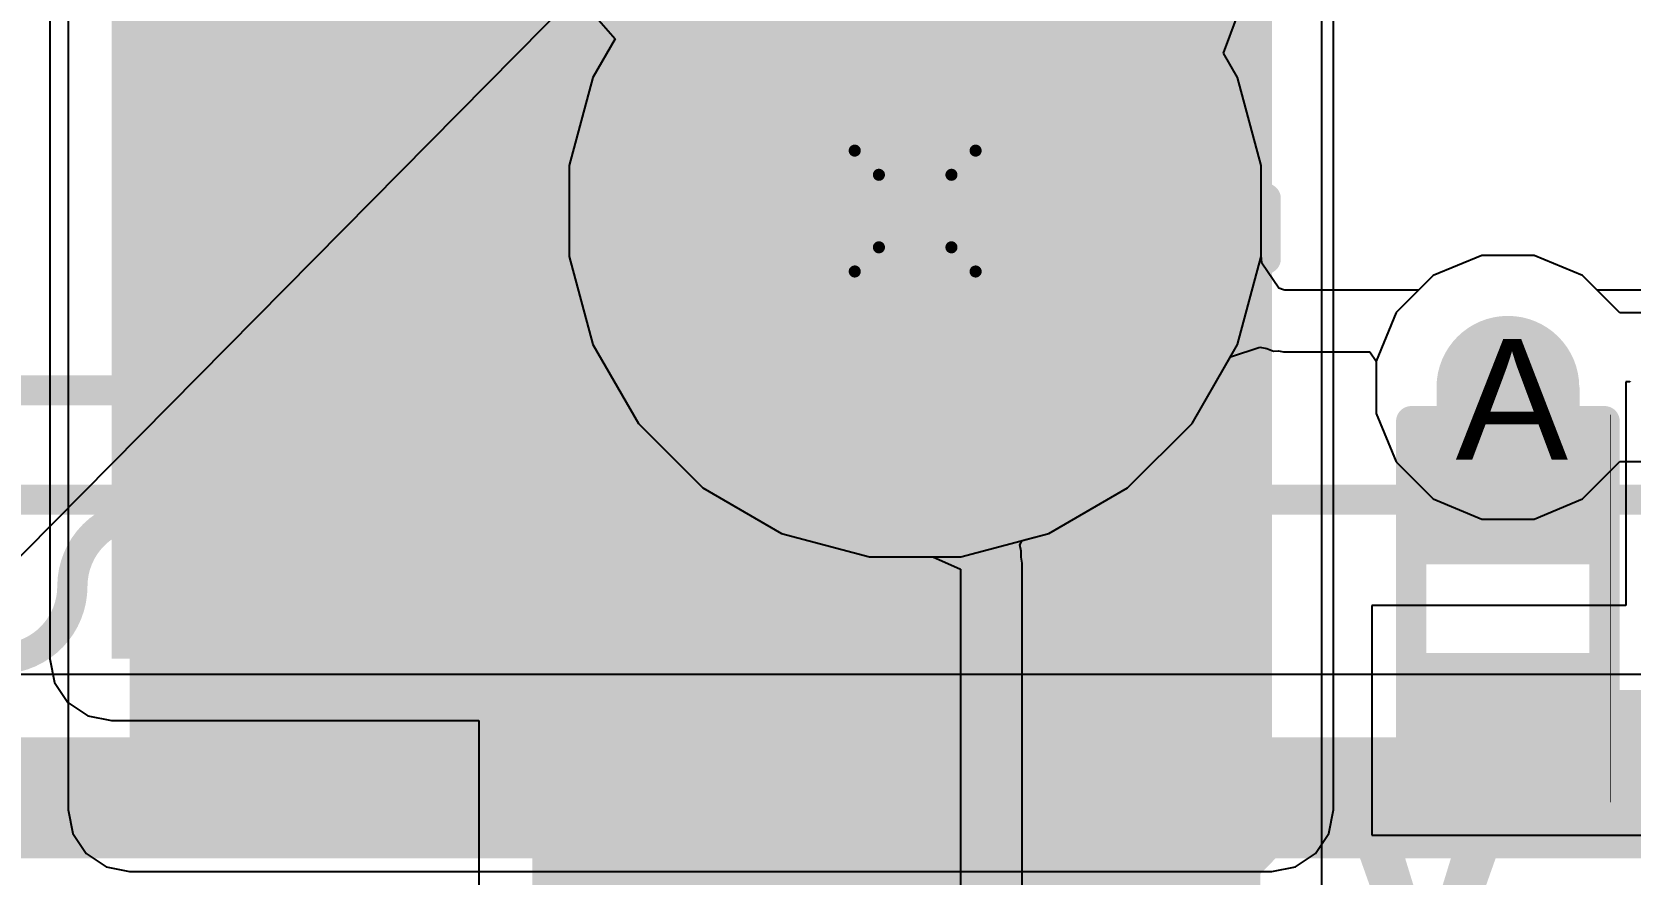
# Model space of a CAD drawing. Header units: inches. Extents: x 0 to 5271, y 0 to 5417.
# Drawn here: x 12.26 to 18.98, y 95.11 to 98.65 of the extents above; entities that cross this region are included whole.
import ezdxf

# ---------------------------------------------------------------- set-up
doc = ezdxf.new("R2010")
doc.units = ezdxf.units.IN
for name, color, linetype in [('Bottom Layer', 5, 'Continuous'), ('Bottom Overlay', 54, 'Continuous'), ('Bottom Paste', 16, 'Continuous'), ('Bottom Solder', 6, 'Continuous'), ('Drill Drawing', 1, 'Continuous'), ('L2_GND1', 16, 'Continuous'), ('L3_SIG1', 76, 'Continuous'), ('L4_PWR', 90, 'Continuous'), ('L5_GND2', 156, 'Continuous'), ('L6_SIG2', 130, 'Continuous'), ('L7_GND3', 216, 'Continuous'), ('Multi-Layer', 9, 'Continuous'), ('Pad Holes', 156, 'Continuous'), ('Top Layer', 1, 'Continuous'), ('Top Overlay', 2, 'Continuous'), ('Top Paste', 8, 'Continuous'), ('Top Solder', 216, 'Continuous'), ('Via Holes', 16, 'Continuous')]:
    doc.layers.add(name, color=color, linetype=linetype)
doc.styles.add('Arial', font='', dxfattribs={"height": 0.2})
doc.styles.add('Arial_Bold', font='', dxfattribs={"height": 0.2})
doc.styles.get('Arial').set_extended_font_data('Arial')
doc.styles.get('Arial_Bold').set_extended_font_data('Arial', bold=True)

# ---------------------------------------------------------------- blocks, each defined once
blk = doc.blocks.new('P____PAK_SO_8_B_128')
at = {"layer": 'Bottom Solder'}
blk.add_line((-0.42142918, 2.18886278), (-5326.46866632, 5267.05547044), dxfattribs=at)
blk = doc.blocks.new('R___0402_B_221')
at = {"layer": 'Bottom Layer'}
for points in [[(-0.24127968, 0.3174695199999999), (-0.24127968, -0.31753048), (-0.69847968, -0.31753048), (-0.69847968, 0.3174695199999999)], [(0.69852032, 0.3174695199999999), (0.69852032, -0.31753048), (0.24132032, -0.31753048), (0.2413203199999999, 0.3174695199999999)]]:
    blk.add_hatch(color=5, dxfattribs=at).paths.add_polyline_path(points)
at = {"layer": 'Bottom Paste'}
for points in [[(-0.24127968, 0.3174695199999999), (-0.24127968, -0.31753048), (-0.69847968, -0.31753048), (-0.69847968, 0.3174695199999999)], [(0.69852032, 0.3174695199999999), (0.69852032, -0.31753048), (0.24132032, -0.31753048), (0.2413203199999999, 0.3174695199999999)]]:
    blk.add_hatch(color=16, dxfattribs=at).paths.add_polyline_path(points)
at = {"layer": 'Bottom Solder'}
for points in [[(-0.18627852, 0.37247068), (-0.1862785199999999, -0.37253164), (-0.7534808399999999, -0.37253164), (-0.7534808399999999, 0.37247068)], [(0.75352148, 0.37247068), (0.75352148, -0.37253164), (0.18631916, -0.37253164), (0.18631916, 0.37247068)]]:
    blk.add_hatch(color=6, dxfattribs=at).paths.add_polyline_path(points)
at = {"layer": 'Bottom Overlay'}
for points in [[(-0.78737968, -0.40643048, 0.127, 0.127, 0), (-0.78737968, 0.40636952, 0.127, 0.127, 0)], [(0.78742032, 0.40636952, 0.127, 0.127, 0), (-0.78737968, 0.40636952, 0.127, 0.127, 0)], [(0.81282032, 0.43176952, 0.0032258, 0.0032258, 0), (-0.8127796799999999, 0.43176952, 0.0032258, 0.0032258, 0)], [(0.78742032, -0.40643048, 0.127, 0.127, 0), (0.78742032, 0.40636952, 0.127, 0.127, 0)], [(0.78742032, -0.40643048, 0.127, 0.127, 0), (-0.78737968, -0.40643048, 0.127, 0.127, 0)]]:
    blk.add_lwpolyline(points, format="xyseb", dxfattribs=at)
for points in [[(-0.81912968, 0.40636952, 0.0635, 0.0635, 1), (-0.75562968, 0.40636952, 0.0635, 0.0635, 1)], [(-0.81912968, 0.40636952, 0.0635, 0.0635, 1), (-0.75562968, 0.40636952, 0.0635, 0.0635, 1)], [(-0.81358486, 0.43176952, 0.0016129, 0.0016129, 1), (-0.8119745, 0.43176952, 0.0016129, 0.0016129, 1)], [(0.75567032, 0.40636952, 0.0635, 0.0635, 1), (0.81917032, 0.40636952, 0.0635, 0.0635, 1)], [(0.75567032, 0.40636952, 0.0635, 0.0635, 1), (0.81917032, 0.40636952, 0.0635, 0.0635, 1)], [(0.81201514, 0.43176952, 0.0016129, 0.0016129, 1), (0.8136254999999999, 0.43176952, 0.0016129, 0.0016129, 1)], [(-0.81912968, -0.40643048, 0.0635, 0.0635, 1), (-0.75562968, -0.40643048, 0.0635, 0.0635, 1)], [(-0.81912968, -0.40643048, 0.0635, 0.0635, 1), (-0.75562968, -0.40643048, 0.0635, 0.0635, 1)], [(0.75567032, -0.40643048, 0.0635, 0.0635, 1), (0.81917032, -0.40643048, 0.0635, 0.0635, 1)], [(0.75567032, -0.40643048, 0.0635, 0.0635, 1), (0.81917032, -0.40643048, 0.0635, 0.0635, 1)]]:
    blk.add_lwpolyline(points, format="xyseb", close=True, dxfattribs=at)
blk = doc.blocks.new('T____________0_5___409')
at = {"layer": 'Top Layer'}
blk.add_hatch(color=1, dxfattribs=at).paths.add_polyline_path([(0.249964575, 0.4999570899999999), (-0.250035695, 0.4999570899999999), (-0.50003583, 0.249956955), (-0.50003583, -0.250043315), (-0.250035695, -0.50004345), (0.249964575, -0.50004345), (0.49996471, -0.250043315), (0.49996471, 0.249956955)])
at = {"layer": 'Top Paste'}
blk.add_hatch(color=8, dxfattribs=at).paths.add_polyline_path([(0.249964575, 0.4999570899999999), (-0.250035695, 0.4999570899999999), (-0.50003583, 0.249956955), (-0.50003583, -0.250043315), (-0.250035695, -0.50004345), (0.249964575, -0.50004345), (0.49996471, -0.250043315), (0.49996471, 0.249956955)])
at = {"layer": 'Top Solder'}
blk.add_hatch(color=216, dxfattribs=at).paths.add_polyline_path([(0.300764575, 0.6015570899999999), (-0.300835695, 0.6015570899999999), (-0.60163583, 0.3007569549999999), (-0.60163583, -0.300843315), (-0.300835695, -0.60164345), (0.300764575, -0.60164345), (0.60156471, -0.300843315), (0.60156471, 0.3007569549999999)])
at = {"layer": 'Top Overlay'}
for points in [[(-0.33551876, 0.67945762, 0.127, 0.127, 0), (-0.6818731599999999, 0.3331540199999999, 0.127, 0.127, 0)], [(0.33646364, 0.67945762, 0.127, 0.127, 0), (-0.33551876, 0.67945762, 0.127, 0.127, 0)], [(0.68363084, 0.33234122, 0.127, 0.127, 0), (0.33646364, 0.67945762, 0.127, 0.127, 0)], [(-0.6818731599999999, 0.3331540199999999, 0.127, 0.127, 0), (-0.6818731599999999, -0.33415478, 0.127, 0.127, 0)], [(0.68363084, 0.33234122, 0.127, 0.127, 0), (0.68363084, -0.3298367799999999, 0.127, 0.127, 0)], [(0.68363084, -0.3298367799999999, 0.127, 0.127, 0), (0.3348380399999999, -0.67862958, 0.127, 0.127, 0)], [(-0.33739836, -0.67862958, 0.127, 0.127, 0), (-0.6818731599999999, -0.33415478, 0.127, 0.127, 0)], [(0.3348380399999999, -0.67862958, 0.127, 0.127, 0), (-0.33739836, -0.67862958, 0.127, 0.127, 0)]]:
    blk.add_lwpolyline(points, format="xyseb", dxfattribs=at)
for points in [[(-0.36726876, 0.67945762, 0.0635, 0.0635, 1), (-0.30376876, 0.67945762, 0.0635, 0.0635, 1)], [(-0.36726876, 0.67945762, 0.0635, 0.0635, 1), (-0.30376876, 0.67945762, 0.0635, 0.0635, 1)], [(0.30471364, 0.67945762, 0.0635, 0.0635, 1), (0.36821364, 0.67945762, 0.0635, 0.0635, 1)], [(0.30471364, 0.67945762, 0.0635, 0.0635, 1), (0.36821364, 0.67945762, 0.0635, 0.0635, 1)], [(-0.7136231599999999, 0.3331540199999999, 0.0635, 0.0635, 1), (-0.65012316, 0.3331540199999999, 0.0635, 0.0635, 1)], [(-0.7136231599999999, 0.3331540199999999, 0.0635, 0.0635, 1), (-0.65012316, 0.3331540199999999, 0.0635, 0.0635, 1)], [(0.6518808399999999, 0.33234122, 0.0635, 0.0635, 1), (0.71538084, 0.33234122, 0.0635, 0.0635, 1)], [(0.6518808399999999, 0.33234122, 0.0635, 0.0635, 1), (0.71538084, 0.33234122, 0.0635, 0.0635, 1)], [(0.6518808399999999, -0.3298367799999999, 0.0635, 0.0635, 1), (0.71538084, -0.3298367799999999, 0.0635, 0.0635, 1)], [(0.6518808399999999, -0.3298367799999999, 0.0635, 0.0635, 1), (0.71538084, -0.3298367799999999, 0.0635, 0.0635, 1)], [(-0.7136231599999999, -0.33415478, 0.0635, 0.0635, 1), (-0.65012316, -0.33415478, 0.0635, 0.0635, 1)], [(-0.7136231599999999, -0.33415478, 0.0635, 0.0635, 1), (-0.65012316, -0.33415478, 0.0635, 0.0635, 1)], [(-0.36914836, -0.67862958, 0.0635, 0.0635, 1), (-0.30564836, -0.67862958, 0.0635, 0.0635, 1)], [(-0.36914836, -0.67862958, 0.0635, 0.0635, 1), (-0.30564836, -0.67862958, 0.0635, 0.0635, 1)], [(0.30308804, -0.67862958, 0.0635, 0.0635, 1), (0.36658804, -0.67862958, 0.0635, 0.0635, 1)], [(0.30308804, -0.67862958, 0.0635, 0.0635, 1), (0.36658804, -0.67862958, 0.0635, 0.0635, 1)]]:
    blk.add_lwpolyline(points, format="xyseb", close=True, dxfattribs=at)
blk = doc.blocks.new('DC_053D_25A_527')
at = {"layer": 'Bottom Layer'}
h = blk.add_hatch(color=5, dxfattribs=at)
edge = h.paths.add_edge_path()
edge.add_arc((-6.095999999999999e-05, -4.6250352), 1.20000014, 0, 360)
at = {"layer": 'Bottom Solder'}
h = blk.add_hatch(color=6, dxfattribs=at)
edge = h.paths.add_edge_path()
edge.add_arc((-6.095999999999999e-05, -4.6250352), 1.25000004, 0, 360)
at = {"layer": 'L2_GND1'}
h = blk.add_hatch(color=16, dxfattribs=at)
edge = h.paths.add_edge_path()
edge.add_arc((-6.095999999999999e-05, -4.6250352), 1.20000014, 0, 360)
at = {"layer": 'L3_SIG1'}
h = blk.add_hatch(color=76, dxfattribs=at)
edge = h.paths.add_edge_path()
edge.add_arc((-6.095999999999999e-05, -4.6250352), 1.20000014, 0, 360)
at = {"layer": 'L4_PWR'}
h = blk.add_hatch(color=90, dxfattribs=at)
edge = h.paths.add_edge_path()
edge.add_arc((-6.095999999999999e-05, -4.6250352), 1.20000014, 0, 360)
at = {"layer": 'L5_GND2'}
h = blk.add_hatch(color=156, dxfattribs=at)
edge = h.paths.add_edge_path()
edge.add_arc((-6.095999999999999e-05, -4.6250352), 1.20000014, 0, 360)
at = {"layer": 'L6_SIG2'}
h = blk.add_hatch(color=130, dxfattribs=at)
edge = h.paths.add_edge_path()
edge.add_arc((-6.095999999999999e-05, -4.6250352), 1.20000014, 0, 360)
at = {"layer": 'L7_GND3'}
h = blk.add_hatch(color=216, dxfattribs=at)
edge = h.paths.add_edge_path()
edge.add_arc((-6.095999999999999e-05, -4.6250352), 1.20000014, 0, 360)
at = {"layer": 'Multi-Layer'}
h = blk.add_hatch(color=9, dxfattribs=at)
edge = h.paths.add_edge_path()
edge.add_arc((-6.095999999999999e-05, -4.6250352), 1.20000014, 0, 360)
at = {"layer": 'Pad Holes'}
h = blk.add_hatch(color=7, dxfattribs=at)
edge = h.paths.add_edge_path()
edge.add_arc((-6.095999999999999e-05, -4.6250352), 0.6999985999999999, 0, 360)
at = {"layer": 'Top Layer'}
h = blk.add_hatch(color=1, dxfattribs=at)
edge = h.paths.add_edge_path()
edge.add_arc((-6.095999999999999e-05, -4.6250352), 1.20000014, 0, 360)
at = {"layer": 'Top Solder'}
h = blk.add_hatch(color=216, dxfattribs=at)
edge = h.paths.add_edge_path()
edge.add_arc((-6.095999999999999e-05, -4.6250352), 1.25000004, 0, 360)
at = {"layer": 'Top Overlay'}
for points in [[(-1.47326096, -4.724399999999999, 0.127, 0.127, 0), (-1.47326096, -4.4704, 0.127, 0.127, 0)], [(-1.47326096, -4.4704, 0.127, 0.127, 0), (-1.34626096, -4.597399999999999, 0.127, 0.127, 0)], [(-1.47326096, -4.724399999999999, 0.127, 0.127, 0), (-1.34626096, -4.597399999999999, 0.127, 0.127, 0)], [(1.34613904, -4.699, 0.127, 0.127, 0), (1.47313904, -4.571999999999999, 0.127, 0.127, 0)], [(1.47313904, -4.826, 0.127, 0.127, 0), (1.47313904, -4.571999999999999, 0.127, 0.127, 0)], [(1.34613904, -4.699, 0.127, 0.127, 0), (1.47313904, -4.826, 0.127, 0.127, 0)], [(-5.28326096, -5.8380376, 0.127, 0.127, 0), (-6.095999999999999e-05, -5.8380376, 0.127, 0.127, 0)], [(-6.095999999999999e-05, -5.8380376, 0.127, 0.127, 0), (5.28313904, -5.8380376, 0.127, 0.127, 0)]]:
    blk.add_lwpolyline(points, format="xyseb", dxfattribs=at)
for points in [[(-1.50501096, -4.4704, 0.0635, 0.0635, 1), (-1.44151096, -4.4704, 0.0635, 0.0635, 1)], [(-1.50501096, -4.4704, 0.0635, 0.0635, 1), (-1.44151096, -4.4704, 0.0635, 0.0635, 1)], [(-1.37801096, -4.597399999999999, 0.0635, 0.0635, 1), (-1.31451096, -4.597399999999999, 0.0635, 0.0635, 1)], [(-1.37801096, -4.597399999999999, 0.0635, 0.0635, 1), (-1.31451096, -4.597399999999999, 0.0635, 0.0635, 1)], [(1.44138904, -4.571999999999999, 0.0635, 0.0635, 1), (1.50488904, -4.571999999999999, 0.0635, 0.0635, 1)], [(1.44138904, -4.571999999999999, 0.0635, 0.0635, 1), (1.50488904, -4.571999999999999, 0.0635, 0.0635, 1)], [(-1.50501096, -4.724399999999999, 0.0635, 0.0635, 1), (-1.44151096, -4.724399999999999, 0.0635, 0.0635, 1)], [(-1.50501096, -4.724399999999999, 0.0635, 0.0635, 1), (-1.44151096, -4.724399999999999, 0.0635, 0.0635, 1)], [(1.31438904, -4.699, 0.0635, 0.0635, 1), (1.37788904, -4.699, 0.0635, 0.0635, 1)], [(1.31438904, -4.699, 0.0635, 0.0635, 1), (1.37788904, -4.699, 0.0635, 0.0635, 1)], [(1.44138904, -4.826, 0.0635, 0.0635, 1), (1.50488904, -4.826, 0.0635, 0.0635, 1)], [(1.44138904, -4.826, 0.0635, 0.0635, 1), (1.50488904, -4.826, 0.0635, 0.0635, 1)], [(-0.03181096, -5.8380376, 0.0635, 0.0635, 1), (0.03168903999999999, -5.8380376, 0.0635, 0.0635, 1)], [(-0.03181096, -5.8380376, 0.0635, 0.0635, 1), (0.03168903999999999, -5.8380376, 0.0635, 0.0635, 1)]]:
    blk.add_lwpolyline(points, format="xyseb", close=True, dxfattribs=at)
blk = doc.blocks.new('F____1206__3216_M_______B_536')
at = {"layer": 'Bottom Layer'}
for points in [[(-2.05799817, 0.91000453), (-0.9979977499999999, 0.91000453), (-0.9979977499999999, -0.9099943699999999), (-2.05799817, -0.9099943699999999)], [(0.99802823, 0.91000453), (2.05802865, 0.91000453), (2.05802865, -0.9099943699999999), (0.99802823, -0.9099943699999999)]]:
    blk.add_hatch(color=5, dxfattribs=at).paths.add_polyline_path(points)
at = {"layer": 'Bottom Paste'}
for points in [[(-2.05799817, 0.91000453), (-0.9979977499999999, 0.91000453), (-0.9979977499999999, -0.9099943699999999), (-2.05799817, -0.9099943699999999)], [(0.99802823, 0.91000453), (2.05802865, 0.91000453), (2.05802865, -0.9099943699999999), (0.99802823, -0.9099943699999999)]]:
    blk.add_hatch(color=16, dxfattribs=at).paths.add_polyline_path(points)
at = {"layer": 'Bottom Solder'}
for points in [[(-2.15959817, 1.01160453), (-0.89639775, 1.01160453), (-0.89639775, -1.01159437), (-2.15959817, -1.01159437)], [(0.89642823, 1.01160453), (2.15962865, 1.01160453), (2.15962865, -1.01159437), (0.89642823, -1.01159437)]]:
    blk.add_hatch(color=6, dxfattribs=at).paths.add_polyline_path(points)
at = {"layer": 'Bottom Overlay'}
for points in [[(-0.67999356, 0.84917788, 0.127, 0.127, 0), (0.6800240399999999, 0.84917788, 0.127, 0.127, 0)], [(0, 0.0254, 0.127, 0.127, -0.9999999999999999), (0.6096, 0.0254, 0.127, 0.127, 0)], [(0, 0.0254, 0.127, 0.127, -0.9623308438162594), (-0.6087033799999999, 0.00202184, 0.127, 0.127, 0)], [(-0.67999356, -0.84921852, 0.127, 0.127, 0), (0.6800240399999999, -0.84921852, 0.127, 0.127, 0)]]:
    blk.add_lwpolyline(points, format="xyseb", dxfattribs=at)
for points in [[(-0.7117435599999999, 0.84917788, 0.0635, 0.0635, 1), (-0.6482435599999999, 0.84917788, 0.0635, 0.0635, 1)], [(0.64827404, 0.84917788, 0.0635, 0.0635, 1), (0.71177404, 0.84917788, 0.0635, 0.0635, 1)], [(-0.03175, 0.0254, 0.0635, 0.0635, 1), (0.03175, 0.0254, 0.0635, 0.0635, 1)], [(-0.03175, 0.0254, 0.0635, 0.0635, 1), (0.03175, 0.0254, 0.0635, 0.0635, 1)], [(0.57785, 0.0254, 0.0635, 0.0635, 1), (0.64135, 0.0254, 0.0635, 0.0635, 1)], [(-0.64045338, 0.00202184, 0.0635, 0.0635, 1), (-0.57695338, 0.00202184, 0.0635, 0.0635, 1)], [(-0.7117435599999999, -0.84921852, 0.0635, 0.0635, 1), (-0.6482435599999999, -0.84921852, 0.0635, 0.0635, 1)], [(0.64827404, -0.84921852, 0.0635, 0.0635, 1), (0.71177404, -0.84921852, 0.0635, 0.0635, 1)]]:
    blk.add_lwpolyline(points, format="xyseb", close=True, dxfattribs=at)

msp = doc.modelspace()

# ---------------------------------------------------------------- hatches: boundary and pattern name
at = {"layer": 'Bottom Layer'}
for points in [[(12.6746, 95.37700507999999), (17.47519492, 95.37700507999999), (17.47519492, 102.1588), (12.6746, 102.1588)], [(18.16704012, 96.47738387999999), (18.76810572, 96.47738387999999), (18.76810572, 97.15337947999998), (18.16704012, 97.15337947999998)]]:
    msp.add_hatch(color=5, dxfattribs=at).paths.add_polyline_path(points)
h = msp.add_hatch(color=5, dxfattribs=at)
edge = h.paths.add_edge_path()
edge.add_arc((18.46706492, 97.15337947999998), 0.2999994, 0, 360)
at = {"layer": 'L2_GND1'}
h = msp.add_hatch(color=16, dxfattribs=at)
edge = h.paths.add_edge_path()
edge.add_arc((18.46706492, 97.15337947999998), 0.2999994, 0, 360)
at = {"layer": 'L3_SIG1'}
h = msp.add_hatch(color=76, dxfattribs=at)
edge = h.paths.add_edge_path()
edge.add_arc((18.46706492, 97.15337947999998), 0.2999994, 0, 360)
at = {"layer": 'L4_PWR'}
h = msp.add_hatch(color=90, dxfattribs=at)
edge = h.paths.add_edge_path()
edge.add_arc((18.46706492, 97.15337947999998), 0.2999994, 0, 360)
at = {"layer": 'L5_GND2'}
h = msp.add_hatch(color=156, dxfattribs=at)
edge = h.paths.add_edge_path()
edge.add_arc((18.46706492, 97.15337947999998), 0.2999994, 0, 360)
at = {"layer": 'L6_SIG2'}
h = msp.add_hatch(color=130, dxfattribs=at)
edge = h.paths.add_edge_path()
edge.add_arc((18.46706492, 97.15337947999998), 0.2999994, 0, 360)
at = {"layer": 'L7_GND3'}
h = msp.add_hatch(color=216, dxfattribs=at)
edge = h.paths.add_edge_path()
edge.add_arc((18.46706492, 97.15337947999998), 0.2999994, 0, 360)
at = {"layer": 'Top Layer'}
for points in [[(12.5984, 96.01199999999999), (17.42596972, 96.01199999999999), (17.42596972, 102.1588), (12.5984, 102.1588)], [(14.40179492, 94.31020508), (17.42596972, 94.31020508), (17.42596972, 101.8032), (14.40179492, 101.8032)]]:
    msp.add_hatch(color=1, dxfattribs=at).paths.add_polyline_path(points)
h = msp.add_hatch(color=1, dxfattribs=at)
edge = h.paths.add_edge_path()
edge.add_arc((18.46706492, 97.15337947999998), 0.2999994, 0, 360)
at = {"layer": 'Via Holes'}
h = msp.add_hatch(color=7, dxfattribs=at)
edge = h.paths.add_edge_path()
edge.add_arc((18.46706492, 97.15337947999998), 0.1499997, 0, 360)

# ---------------------------------------------------------------- linework, layer by layer
at = {"layer": 'Bottom Layer'}
for p, q in [((12.41562414, 102.1588), (12.41562414, 95.37700507999999)), ((17.73417078, 95.37700507999999), (17.73417078, 102.1588)), ((18.98010174, 97.17588388), (18.96312692, 97.17588388)), ((18.96312692, 97.17588388), (18.96312692, 96.23608388)), ((18.98062752, 97.17852294), (18.98010174, 97.17588388)), ((18.96312692, 96.23608388), (17.89556492, 96.23608388)), ((17.89556492, 96.23608388), (17.89556492, 95.27088388)), ((12.41562414, 95.37700507999999), (12.43533708, 95.27789935999999)), ((17.71445784, 95.27789935999999), (17.73417078, 95.37700507999999)), ((12.43533708, 95.27789935999999), (12.49147616, 95.19388124)), ((17.65831876, 95.19388124), (17.71445784, 95.27789935999999)), ((17.89556492, 95.27088388), (19.5567554, 95.27088388)), ((12.49147616, 95.19388124), (12.57549428, 95.13774216)), ((17.57430064, 95.13774216), (17.65831876, 95.19388124)), ((12.57549428, 95.13774216), (12.6746, 95.11802922)), ((12.6746, 95.11802922), (17.47519492, 95.11802922)), ((17.47519492, 95.11802922), (17.57430064, 95.13774216))]:
    msp.add_line(p, q, dxfattribs=at)
for points in [[(15.61398452, 97.53199187999999, 0.508, 0.508, 0), (15.97598532, 97.89399268, 0.508, 0.508, 0)], [(13.96191772, 96.67138908, 0.508, 0.508, 0), (14.82246972, 97.53199187999999, 0.508, 0.508, 0)], [(14.82246972, 97.53199187999999, 0.508, 0.508, 0), (15.61398452, 97.53199187999999, 0.508, 0.508, 0)], [(13.96191772, 96.29140507999999, 0.508, 0.508, 0), (13.96191772, 96.67138908, 0.508, 0.508, 0)], [(18.46706492, 95.75348388, 0.254, 0.254, 0), (19.62352692, 95.75348388, 0.254, 0.254, 0)]]:
    msp.add_lwpolyline(points, format="xyseb", dxfattribs=at)
for points in [[(15.84898532, 97.89399268, 0.254, 0.254, 1), (16.10298532, 97.89399268, 0.254, 0.254, 1)], [(14.69546972, 97.53199187999999, 0.254, 0.254, 1), (14.94946972, 97.53199187999999, 0.254, 0.254, 1)], [(14.69546972, 97.53199187999999, 0.254, 0.254, 1), (14.94946972, 97.53199187999999, 0.254, 0.254, 1)], [(15.48698452, 97.53199187999999, 0.254, 0.254, 1), (15.74098452, 97.53199187999999, 0.254, 0.254, 1)], [(15.48698452, 97.53199187999999, 0.254, 0.254, 1), (15.74098452, 97.53199187999999, 0.254, 0.254, 1)], [(13.83491772, 96.67138908, 0.254, 0.254, 1), (14.08891772, 96.67138908, 0.254, 0.254, 1)], [(13.83491772, 96.67138908, 0.254, 0.254, 1), (14.08891772, 96.67138908, 0.254, 0.254, 1)], [(13.83491772, 96.29140507999999, 0.254, 0.254, 1), (14.08891772, 96.29140507999999, 0.254, 0.254, 1)], [(18.40356492, 95.75348388, 0.127, 0.127, 1), (18.53056492, 95.75348388, 0.127, 0.127, 1)]]:
    msp.add_lwpolyline(points, format="xyseb", close=True, dxfattribs=at)
at = {"layer": 'Drill Drawing'}
for points in [[(15.72198532, 98.14799267999999, 0.0508, 0.0508, 0), (16.22998532, 98.14799267999999, 0.0508, 0.0508, 0)], [(15.72198532, 97.63999267999999, 0.0508, 0.0508, 0), (15.72198532, 98.14799267999999, 0.0508, 0.0508, 0)], [(16.22998532, 97.63999267999999, 0.0508, 0.0508, 0), (16.22998532, 98.14799267999999, 0.0508, 0.0508, 0)], [(15.82358532, 98.04639268, 0.0508, 0.0508, 0), (16.12838532, 98.04639268, 0.0508, 0.0508, 0)], [(15.82358532, 97.74159267999998, 0.0508, 0.0508, 0), (15.82358532, 98.04639268, 0.0508, 0.0508, 0)], [(16.12838532, 97.74159267999998, 0.0508, 0.0508, 0), (16.12838532, 98.04639268, 0.0508, 0.0508, 0)], [(15.82358532, 97.74159267999998, 0.0508, 0.0508, 0), (16.12838532, 97.74159267999998, 0.0508, 0.0508, 0)], [(15.72198532, 97.63999267999999, 0.0508, 0.0508, 0), (16.22998532, 97.63999267999999, 0.0508, 0.0508, 0)]]:
    msp.add_lwpolyline(points, format="xyseb", dxfattribs=at)
for points in [[(15.70928532, 98.14799267999999, 0.0254, 0.0254, 1), (15.73468532, 98.14799267999999, 0.0254, 0.0254, 1)], [(15.70928532, 98.14799267999999, 0.0254, 0.0254, 1), (15.73468532, 98.14799267999999, 0.0254, 0.0254, 1)], [(16.21728532, 98.14799267999999, 0.0254, 0.0254, 1), (16.24268532, 98.14799267999999, 0.0254, 0.0254, 1)], [(16.21728532, 98.14799267999999, 0.0254, 0.0254, 1), (16.24268532, 98.14799267999999, 0.0254, 0.0254, 1)], [(15.81088532, 98.04639268, 0.0254, 0.0254, 1), (15.83628532, 98.04639268, 0.0254, 0.0254, 1)], [(15.81088532, 98.04639268, 0.0254, 0.0254, 1), (15.83628532, 98.04639268, 0.0254, 0.0254, 1)], [(16.11568532, 98.04639268, 0.0254, 0.0254, 1), (16.14108532, 98.04639268, 0.0254, 0.0254, 1)], [(16.11568532, 98.04639268, 0.0254, 0.0254, 1), (16.14108532, 98.04639268, 0.0254, 0.0254, 1)], [(15.81088532, 97.74159267999998, 0.0254, 0.0254, 1), (15.83628532, 97.74159267999998, 0.0254, 0.0254, 1)], [(15.81088532, 97.74159267999998, 0.0254, 0.0254, 1), (15.83628532, 97.74159267999998, 0.0254, 0.0254, 1)], [(16.11568532, 97.74159267999998, 0.0254, 0.0254, 1), (16.14108532, 97.74159267999998, 0.0254, 0.0254, 1)], [(16.11568532, 97.74159267999998, 0.0254, 0.0254, 1), (16.14108532, 97.74159267999998, 0.0254, 0.0254, 1)], [(15.70928532, 97.63999267999999, 0.0254, 0.0254, 1), (15.73468532, 97.63999267999999, 0.0254, 0.0254, 1)], [(15.70928532, 97.63999267999999, 0.0254, 0.0254, 1), (15.73468532, 97.63999267999999, 0.0254, 0.0254, 1)], [(16.21728532, 97.63999267999999, 0.0254, 0.0254, 1), (16.24268532, 97.63999267999999, 0.0254, 0.0254, 1)], [(16.21728532, 97.63999267999999, 0.0254, 0.0254, 1), (16.24268532, 97.63999267999999, 0.0254, 0.0254, 1)]]:
    msp.add_lwpolyline(points, format="xyseb", close=True, dxfattribs=at)
at = {"layer": 'L2_GND1'}
for p, q in [((14.62685162, 98.71922597999999), (14.71528172, 98.61839051999999)), ((17.27162154, 98.55788771999998), (17.3293913, 98.71182696)), ((14.71528172, 98.61839051999999), (14.62107312, 98.45521584)), ((17.33089752, 98.45521584), (17.27162154, 98.55788771999998)), ((14.62107312, 98.45521584), (14.52198518, 98.08541469999999)), ((17.42998546, 98.08541469999999), (17.33089752, 98.45521584)), ((14.52198518, 98.08541469999999), (14.52198518, 97.70257065999999)), ((17.42998546, 97.70257065999999), (17.42998546, 98.08541469999999)), ((14.52198518, 97.70257065999999), (14.62107312, 97.33276952)), ((17.33089752, 97.33276952), (17.42998546, 97.70257065999999)), ((18.35686702, 97.70737888), (18.15325046, 97.62303818)), ((18.57726282, 97.70737888), (18.35686702, 97.70737888)), ((18.78087938, 97.62303818), (18.57726282, 97.70737888)), ((18.15325046, 97.62303818), (17.99740622, 97.46719393999999)), ((18.93672362, 97.46719393999999), (18.78087938, 97.62303818)), ((17.99740622, 97.46719393999999), (17.91306552, 97.26357738)), ((18.93734592, 97.4656928), (18.93672362, 97.46719393999999)), ((19.06434592, 97.4656928), (18.93734592, 97.4656928)), ((14.62107312, 97.33276952), (14.81249514, 97.00121569999999)), ((17.1394755, 97.00121569999999), (17.33089752, 97.33276952)), ((17.91306552, 97.26357738), (17.91306552, 97.04318158)), ((14.81249514, 97.00121569999999), (15.08320834, 96.7305025)), ((16.8687623, 96.7305025), (17.1394755, 97.00121569999999)), ((17.91306552, 97.04318158), (17.99740622, 96.83956502)), ((17.99740622, 96.83956502), (18.15325046, 96.68372077999999)), ((18.78087938, 96.68372077999999), (18.93672362, 96.83956502)), ((18.93672362, 96.83956502), (18.93734592, 96.84106616)), ((18.93734592, 96.84106616), (19.06434592, 96.84106616)), ((15.08320834, 96.7305025), (15.41476216, 96.53908048)), ((16.53720848, 96.53908048), (16.8687623, 96.7305025)), ((18.15325046, 96.68372077999999), (18.35686702, 96.59938008)), ((18.57726282, 96.59938008), (18.78087938, 96.68372077999999)), ((18.35686702, 96.59938008), (18.57726282, 96.59938008)), ((15.41476216, 96.53908048), (15.7845633, 96.43999253999999)), ((16.16740734, 96.43999253999999), (16.53720848, 96.53908048)), ((15.7845633, 96.43999253999999), (16.16740734, 96.43999253999999))]:
    msp.add_line(p, q, dxfattribs=at)
at = {"layer": 'L3_SIG1'}
for p, q in [((14.62685162, 98.71922597999999), (14.71528172, 98.61839051999999)), ((17.27162154, 98.55788771999998), (17.3293913, 98.71182696)), ((14.71528172, 98.61839051999999), (14.62107312, 98.45521584)), ((17.33089752, 98.45521584), (17.27162154, 98.55788771999998)), ((14.62107312, 98.45521584), (14.52198518, 98.08541469999999)), ((17.42998546, 98.08541469999999), (17.33089752, 98.45521584)), ((14.52198518, 98.08541469999999), (14.52198518, 97.70257065999999)), ((17.42998546, 97.70257065999999), (17.42998546, 98.08541469999999)), ((14.52198518, 97.70257065999999), (14.62107312, 97.33276952)), ((17.33089752, 97.33276952), (17.42998546, 97.70257065999999)), ((14.62107312, 97.33276952), (14.81249514, 97.00121569999999)), ((17.1394755, 97.00121569999999), (17.33089752, 97.33276952)), ((14.81249514, 97.00121569999999), (15.08320834, 96.7305025)), ((16.8687623, 96.7305025), (17.1394755, 97.00121569999999)), ((15.08320834, 96.7305025), (15.41476216, 96.53908048)), ((16.53720848, 96.53908048), (16.8687623, 96.7305025)), ((15.41476216, 96.53908048), (15.7845633, 96.43999253999999)), ((16.16740734, 96.43999253999999), (16.53720848, 96.53908048)), ((15.7845633, 96.43999253999999), (16.16740734, 96.43999253999999))]:
    msp.add_line(p, q, dxfattribs=at)
at = {"layer": 'L4_PWR'}
for p, q in [((14.62685162, 98.71922597999999), (14.71528172, 98.61839051999999)), ((17.27162154, 98.55788771999998), (17.3293913, 98.71182696)), ((14.71528172, 98.61839051999999), (14.62107312, 98.45521584)), ((17.33089752, 98.45521584), (17.27162154, 98.55788771999998)), ((14.62107312, 98.45521584), (14.52198518, 98.08541469999999)), ((17.42998546, 98.08541469999999), (17.33089752, 98.45521584)), ((14.52198518, 98.08541469999999), (14.52198518, 97.70257065999999)), ((17.42998546, 97.70619524), (17.42998546, 98.08541469999999)), ((14.52198518, 97.70257065999999), (14.62107312, 97.33276952)), ((17.43099384, 97.69397022), (17.42998546, 97.70619524)), ((17.43325952, 97.67461033999999), (17.43099384, 97.69397022)), ((17.50475036, 97.57022649999999), (17.43325952, 97.67461033999999)), ((18.35686702, 97.70737888), (18.15325046, 97.62303818)), ((18.57726282, 97.70737888), (18.35686702, 97.70737888)), ((18.78087938, 97.62303818), (18.57726282, 97.70737888)), ((18.15325046, 97.62303818), (18.0916072, 97.56139492)), ((18.84252264, 97.56139492), (18.78087938, 97.62303818)), ((17.52390196, 97.56229153999999), (17.50475036, 97.57022649999999)), ((17.5294925, 97.56139492), (17.52390196, 97.56229153999999)), ((18.0916072, 97.56139492), (17.5294925, 97.56139492)), ((19.1591692, 97.56139492), (18.84252264, 97.56139492)), ((14.62107312, 97.33276952), (14.81249514, 97.00121569999999)), ((17.30150718, 97.28186537999999), (17.42453462, 97.322132)), ((17.42453462, 97.322132), (17.45422214, 97.3162265)), ((17.1394755, 97.00121569999999), (17.30150718, 97.28186537999999)), ((17.45422214, 97.3162265), (17.48259902, 97.30569057999999)), ((17.48259902, 97.30569057999999), (17.50331272, 97.30646273999999)), ((17.50331272, 97.30646273999999), (17.5236378, 97.30241905999999)), ((17.5236378, 97.30241905999999), (17.8871118, 97.30241905999999)), ((17.8871118, 97.30241905999999), (17.91306552, 97.26357484)), ((17.91306552, 97.26357484), (17.91306552, 97.04318158)), ((14.81249514, 97.00121569999999), (15.08320834, 96.7305025)), ((16.8687623, 96.7305025), (17.1394755, 97.00121569999999)), ((17.91306552, 97.04318158), (17.99740622, 96.83956502)), ((17.99740622, 96.83956502), (18.15325046, 96.68372077999999)), ((18.78087938, 96.68372077999999), (18.93672362, 96.83956502)), ((18.93672362, 96.83956502), (18.93734592, 96.84106616)), ((18.93734592, 96.84106616), (19.06434592, 96.84106616)), ((15.08320834, 96.7305025), (15.41476216, 96.53908048)), ((16.53720848, 96.53908048), (16.8687623, 96.7305025)), ((18.15325046, 96.68372077999999), (18.35686702, 96.59938008)), ((18.57726282, 96.59938008), (18.78087938, 96.68372077999999)), ((18.35686702, 96.59938008), (18.57726282, 96.59938008)), ((15.41476216, 96.53908048), (15.7845633, 96.43999253999999)), ((16.42497858, 96.50900942), (16.53720848, 96.53908048)), ((16.41586506, 96.49052583999999), (16.42497858, 96.50900942)), ((16.42093998, 96.4650217), (16.41586506, 96.49052583999999)), ((16.42094252, 96.4395074), (16.42093998, 96.4650217)), ((15.7845633, 96.43999253999999), (16.05050384, 96.43999253999999)), ((16.05050384, 96.43999253999999), (16.16693998, 96.38899441999999)), ((16.16693998, 96.38899441999999), (16.16694252, 96.38898426)), ((16.16694252, 96.38898426), (16.16694252, 74.38482964)), ((16.42591838, 96.41448586), (16.42094252, 96.4395074)), ((16.42591838, 74.38482964), (16.42591838, 96.41448586))]:
    msp.add_line(p, q, dxfattribs=at)
at = {"layer": 'L5_GND2'}
for p, q in [((14.62685162, 98.71922597999999), (14.71528172, 98.61839051999999)), ((17.27162154, 98.55788771999998), (17.3293913, 98.71182696)), ((14.71528172, 98.61839051999999), (14.62107312, 98.45521584)), ((17.33089752, 98.45521584), (17.27162154, 98.55788771999998)), ((14.62107312, 98.45521584), (14.52198518, 98.08541469999999)), ((17.42998546, 98.08541469999999), (17.33089752, 98.45521584)), ((14.52198518, 98.08541469999999), (14.52198518, 97.70257065999999)), ((17.42998546, 97.70257065999999), (17.42998546, 98.08541469999999)), ((14.52198518, 97.70257065999999), (14.62107312, 97.33276952)), ((17.33089752, 97.33276952), (17.42998546, 97.70257065999999)), ((14.62107312, 97.33276952), (14.81249514, 97.00121569999999)), ((17.1394755, 97.00121569999999), (17.33089752, 97.33276952)), ((14.81249514, 97.00121569999999), (15.08320834, 96.7305025)), ((16.8687623, 96.7305025), (17.1394755, 97.00121569999999)), ((15.08320834, 96.7305025), (15.41476216, 96.53908048)), ((16.53720848, 96.53908048), (16.8687623, 96.7305025)), ((15.41476216, 96.53908048), (15.7845633, 96.43999253999999)), ((16.16740734, 96.43999253999999), (16.53720848, 96.53908048)), ((15.7845633, 96.43999253999999), (16.16740734, 96.43999253999999))]:
    msp.add_line(p, q, dxfattribs=at)
at = {"layer": 'L6_SIG2'}
for p, q in [((14.62685162, 98.71922597999999), (14.71528172, 98.61839051999999)), ((17.27162154, 98.55788771999998), (17.3293913, 98.71182696)), ((14.71528172, 98.61839051999999), (14.62107312, 98.45521584)), ((17.33089752, 98.45521584), (17.27162154, 98.55788771999998)), ((14.62107312, 98.45521584), (14.52198518, 98.08541469999999)), ((17.42998546, 98.08541469999999), (17.33089752, 98.45521584)), ((14.52198518, 98.08541469999999), (14.52198518, 97.70257065999999)), ((17.42998546, 97.70257065999999), (17.42998546, 98.08541469999999)), ((14.52198518, 97.70257065999999), (14.62107312, 97.33276952)), ((17.33089752, 97.33276952), (17.42998546, 97.70257065999999)), ((14.62107312, 97.33276952), (14.81249514, 97.00121569999999)), ((17.1394755, 97.00121569999999), (17.33089752, 97.33276952)), ((14.81249514, 97.00121569999999), (15.08320834, 96.7305025)), ((16.8687623, 96.7305025), (17.1394755, 97.00121569999999)), ((15.08320834, 96.7305025), (15.41476216, 96.53908048)), ((16.53720848, 96.53908048), (16.8687623, 96.7305025)), ((15.41476216, 96.53908048), (15.7845633, 96.43999253999999)), ((16.16740734, 96.43999253999999), (16.53720848, 96.53908048)), ((15.7845633, 96.43999253999999), (16.16740734, 96.43999253999999)), ((29.81852812, 95.9457568), (3.93699492, 95.9457568))]:
    msp.add_line(p, q, dxfattribs=at)
msp.add_lwpolyline([(3.93699492, 95.42780507999998, 0.508, 0.508, 0), (29.81852812, 95.42780507999998, 0.508, 0.508, 0)], format="xyseb", dxfattribs=at)
at = {"layer": 'L7_GND3'}
for p, q in [((14.62685162, 98.71922597999999), (14.71528172, 98.61839051999999)), ((17.27162154, 98.55788771999998), (17.3293913, 98.71182696)), ((14.71528172, 98.61839051999999), (14.62107312, 98.45521584)), ((17.33089752, 98.45521584), (17.27162154, 98.55788771999998)), ((14.62107312, 98.45521584), (14.52198518, 98.08541469999999)), ((17.42998546, 98.08541469999999), (17.33089752, 98.45521584)), ((14.52198518, 98.08541469999999), (14.52198518, 97.70257065999999)), ((17.42998546, 97.70257065999999), (17.42998546, 98.08541469999999)), ((14.52198518, 97.70257065999999), (14.62107312, 97.33276952)), ((17.33089752, 97.33276952), (17.42998546, 97.70257065999999)), ((14.62107312, 97.33276952), (14.81249514, 97.00121569999999)), ((17.1394755, 97.00121569999999), (17.33089752, 97.33276952)), ((14.81249514, 97.00121569999999), (15.08320834, 96.7305025)), ((16.8687623, 96.7305025), (17.1394755, 97.00121569999999)), ((15.08320834, 96.7305025), (15.41476216, 96.53908048)), ((16.53720848, 96.53908048), (16.8687623, 96.7305025)), ((15.41476216, 96.53908048), (15.7845633, 96.43999253999999)), ((16.16740734, 96.43999253999999), (16.53720848, 96.53908048)), ((15.7845633, 96.43999253999999), (16.16740734, 96.43999253999999))]:
    msp.add_line(p, q, dxfattribs=at)
at = {"layer": 'Top Layer'}
for p, q in [((12.33942414, 102.1588), (12.33942414, 96.01199999999999)), ((17.68494558, 94.58428124), (17.68494558, 101.8032)), ((12.33942414, 96.01199999999999), (12.35913708, 95.91289427999999)), ((12.35913708, 95.91289427999999), (12.41527616, 95.82887616)), ((12.41527616, 95.82887616), (12.49929428, 95.77273708)), ((12.49929428, 95.77273708), (12.5984, 95.75302414)), ((12.5984, 95.75302414), (14.14281906, 95.75302414)), ((14.14281906, 95.75302414), (14.14281906, 94.31020508))]:
    msp.add_line(p, q, dxfattribs=at)
msp.add_lwpolyline([(15.97598532, 97.89399268, 0.508, 0.508, 0), (15.97720452, 97.89282427999999, 0.508, 0.508, 0)], format="xyseb", dxfattribs=at)
for points in [[(15.84898532, 97.89399268, 0.254, 0.254, 1), (16.10298532, 97.89399268, 0.254, 0.254, 1)], [(15.85020452, 97.89282427999999, 0.254, 0.254, 1), (16.10420452, 97.89282427999999, 0.254, 0.254, 1)]]:
    msp.add_lwpolyline(points, format="xyseb", close=True, dxfattribs=at)

# ---------------------------------------------------------------- block references
for name, p, rotation in [('P____PAK_SO_8_B_128', (4.191, 90.11919999999999), 270), ('R___0402_B_221', (18.4670954, 96.22340419999999), 270), ('T____________0_5___409', (15.11473736, 94.8990355), 180)]:
    msp.add_blockref(name, p, dxfattribs=dict(rotation=rotation))
for name, p in [('DC_053D_25A_527', (15.97604628, 102.51902788)), ('F____1206__3216_M_______B_536', (12.43388928, 96.2914))]:
    msp.add_blockref(name, p)

# ---------------------------------------------------------------- texts
at = {"layer": 'Drill Drawing', "style": 'Arial'}
msp.add_text('A', height=0.508, dxfattribs=at).set_placement((18.24698662, 96.8486633))
at = {"layer": 'Top Overlay', "style": 'Arial_Bold'}
msp.add_text('12V_IN', height=1.016, dxfattribs=at).set_placement((16.0782254, 94.661736))

doc.saveas('drawing.dxf')
